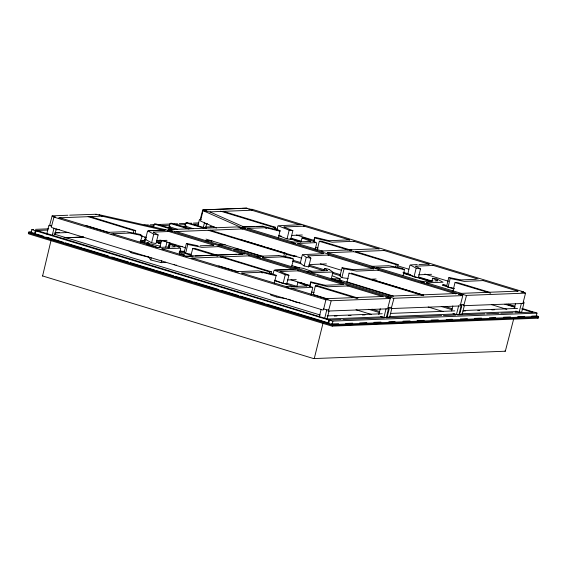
<?xml version="1.0" encoding="UTF-8"?>
<svg xmlns="http://www.w3.org/2000/svg" width="567" height="567" viewBox="0 0 567 567"><rect width="100%" height="100%" fill="white"/><g stroke="black" fill="none" stroke-linecap="round" stroke-linejoin="round"><path stroke-width="0.85" d="M148.462 256.589L150.581 259.849L151.332 260.125L161.503 262.677L165.741 262.266M308.675 266.937L310.865 258.091L307.838 255.93M275.576 274.924L276.115 275.64L274.244 283.266M256.419 226.502L263.116 226.382L280.034 230.549L278.397 237.92M275.952 275.548L275.966 275.13M279.907 230.982L279.921 230.563M150.794 259.842L151.169 257.843M296.435 256.107L293.316 256.171L286.746 254.47L286.222 253.626M148.107 257.049L131.601 252.917L131.076 252.081M167.35 230.641L166.974 230.025M308.717 266.908L304.11 265.951L306.258 257.29L302.48 254.633L323.261 253.711M329.044 269.786L328.683 269.19M140.545 235.029L140.184 234.426L126.554 231.733M185.685 253.123L187.67 244.873C188.216 244.306 186.458 242.896 186.281 243.909L184.339 251.755C184.998 254.243 189.187 253.357 191.015 254.328M402.953 269.077C405.71 268.056 403.449 274.201 402.988 275.534M448.1 287.178L450.078 278.921C450.623 278.354 448.866 276.944 448.688 277.958L446.746 285.803C447.597 288.49 452.19 287.419 454.245 288.546M47.841 230.06L35.487 230.549L34.459 233.306L31.582 232.576M135.166 233.342L135.655 230.493L133.847 230.627L133.21 233.42M273.436 227.771L273.492 227.339L275.371 227.261L275.002 229.266M271.047 273.826L271.345 271.77L269.538 271.898L269.091 273.904M285.555 257.049L286.25 253.414L284.436 253.548L283.798 256.341M327.91 299.681L325.897 299.823L323.516 309.674L322.935 310.036L51.696 227.537L51.363 226.899L54.028 216.97M328.435 309.802L326.769 309.922L324.671 318.583M328.406 311.042L387.608 308.824L390.252 298.469L331.22 300.737L328.555 310.659L327.974 311.021M35.274 233.604L35.99 230.705L37.946 230.833L330.27 319.901L328.747 319.958L328.095 322.616L327.513 322.588M531.782 316.117L536.191 315.947L536.999 313.119L333.141 321.085L332.113 323.842L331.532 323.814M31.596 231.818L28.945 231.924L28.35 232.831L332.801 325.43L538.65 317.307L538.494 316.429L333.396 324.53L332.9 324.657L332.538 326.11L331.766 326.075L28.945 233.965L28.385 233.597L28.393 232.711M388.593 297.781L388.65 297.349L390.663 297.207M391.187 307.328L389.522 307.449L387.218 316.939L386.708 317.258M397.573 267.39L398.069 264.548L396.255 264.676L395.617 267.468M391.159 308.561L460.149 305.96L462.792 295.605L393.973 298.256L391.308 308.186L390.727 308.547M461.141 294.918L461.198 294.486L463.204 294.344M463.735 304.465L462.07 304.585L459.766 314.075L459.249 314.394M463.707 305.698L522.902 303.487L525.545 293.125L466.521 295.393L463.849 305.322L463.274 305.677M153.31 232.187L158.122 234.908L155.975 243.569L151.609 242.761L153.756 234.1L147.774 230.897L154.139 230.542M174.608 245.383L174.267 244.802L170.298 244.179L169.299 247.687M415.717 266.235L420.53 268.956L418.382 277.617L414.023 276.809L416.164 268.148L410.182 264.945L417.248 264.569M437.015 279.432L436.682 278.851L432.706 278.227L431.707 281.735M291.225 258.283C295.357 257.149 291.962 264.505 291.551 266.44M341.915 277.454L344.056 268.786L342.17 267.716L339.895 275.952C341.214 278.595 345.856 277.646 348.202 278.709M237.885 249.048L234.32 249.253M325.132 285.697L325.196 285.265L343.595 284.542M151.637 246.057L152.254 245.568L157.187 247.453M287.051 238.863L289.198 230.195L292.863 230.691L290.722 239.352L286.696 238.835L278.617 235.596M283.096 283.422L285.244 274.761L288.908 275.25L286.767 283.918L282.742 283.401L274.662 280.162M301.538 283.33L301.275 282.777L297.958 282.444L296.761 286.739M286.207 298.646L276.767 297.143L276.363 296.392M46.735 234.051L48.783 225.772L50.506 225.262M49.513 225.786L52.178 215.864L67.898 215.24M50.924 240.847L42.589 276.023M52.143 235.695L53.985 228.246M54.857 234.766L56.289 228.976M140.382 242.265C139.865 240.103 144.174 235.539 140.581 234.618M145.577 239.111L147.519 231.265M157.541 242.626L157.938 242.612L156.676 242.364L158.533 242.591L158.122 242.648M157.272 242.343L158.526 242.633M156.676 242.364L159.221 243.052L157.966 242.761M158.264 242.35L160.426 242.959L159.164 242.711M158.356 242.789L159.83 242.981L158.569 242.733M158.725 242.626L159.136 242.563L157.86 242.364L158.271 242.3M159.915 247.113L161.56 240.493M161.793 260.6L161.219 262.542M165.734 247.106L166.967 242.137M168.038 247.836L169.264 242.867M168.725 247.807L169.951 242.839M179.335 254.122L180.696 248.63M197.947 225.623L199.378 219.826L201.094 219.323M190.526 256.759L192.801 248.403L194.998 248.474L218.295 255.554M200.108 219.84L202.773 209.918L240.323 208.436M203.355 227.268L204.581 222.299M205.651 227.991L206.679 223.859M207.508 241.095L207.912 241.081L207.047 240.819M276.902 230.06L277.873 226.134M272.947 274.626L273.918 270.7M300.708 242.173L302.19 237.807L305.939 238.395L315.635 242.279M300.34 262.861L302.282 255.015M313.856 240.883L314.437 238.523M313.891 241.542L314.756 237.311L314.628 237.743M315.146 249.523L316.705 243.243M309.702 286.229L310.482 283.089M309.936 286.101L310.801 281.87L324.827 285.208L324.118 285.534M311 294.868L312.75 287.809M323.87 270.367L324.522 268.397L327.542 270.558M319.264 316.939L321.106 309.49M331.298 278.751L332.85 272.472M322.921 323.58L314.43 357.883L314.175 358.557L313.402 358.521L42.475 275.916M326.975 319.313L329.023 311.035M378.827 314.593L380.259 308.795M386.077 308.788L383.902 317.4L380.45 316.45M391.776 308.561L389.727 316.84L389.43 317.286L387.091 317.272M407.985 273.159L409.927 265.313M451.573 310.9L452.806 305.932M458.618 305.925L456.442 314.536L452.99 313.586M464.316 305.698L462.268 313.976L461.97 314.423L459.631 314.409M514.326 308.42L515.559 303.458M513.773 318.597L505.325 351.228L314.175 358.557M521.371 303.444L519.195 312.063L515.743 311.113M240.614 227.75L240.458 227.126L202.958 210.626L200.548 221.038L216.438 228.062M265.498 228.246L265.675 227.679L247.276 228.409M261.543 272.812L261.72 272.245L242.038 273.025M95.936 214.631L96.518 214.269L99.714 215.24M242.229 228.395L242.811 228.033L461.198 294.486M251.571 209.67L252.152 209.308L523.384 291.807L523.717 292.444M317.187 286.172L317.768 285.811L357.997 298.051M293.947 256.192L294.167 255.689M310.673 282.302L310.872 281.934M99.055 215.091L99.239 214.673L99.976 215.658M165.883 241.202L165.259 241.585L159.221 240.21M294.287 267.539L294.649 267.007L296.562 268.418M33.736 229.408L31.823 229.649L31.164 232.3M174.112 229.33L155.734 223.859L154.366 224.1L153.565 227.324M189.938 228.707L171.56 223.235C169.604 222.682 169.207 225.531 169.498 226.793M168.016 230.138L168.349 229.628L237.098 226.92L241.769 228.267M187.393 222.604C185.352 221.697 183.871 227.133 186.522 226.12M242.407 228.388L242.74 227.877L244.469 227.814M351.476 250.302L321.05 241.117L319.526 241.181L319.186 241.691L317.265 249.969M317.336 285.796L315.571 285.747L315.231 286.25L313.31 294.528L327.875 299.071M349.137 273.067L346.947 281.919M341.093 319.561L329.625 320.015L328.91 322.921M383.902 317.4L386.233 317.414L386.531 316.96L388.707 307.42M457.413 282.522L455.209 282.451L454.876 282.961L452.955 291.24M456.442 314.536L458.781 314.55L459.079 314.097L461.325 304.996L461.247 304.557L459.83 304.614M519.195 312.063L521.534 312.077L521.831 311.623L524.085 302.516L523.788 301.949M332.538 326.11L538.055 318.207L538.65 317.307M183.899 255.951L183.885 254.434L179.101 252.691M334.693 280.247L339.676 280.268L340.2 278.872L332.673 275.966M148.774 243.342L147.165 243.243M310.291 241.875L310.851 241.422L291.58 242.187M274.315 270.204L285.244 274.761M310.135 241.684L310.794 241.351L301.913 237.878M210.867 240.486L211.98 240.855L211.278 240.699M148.582 243.3L147.618 242.988L148.667 243.349M110.82 233.859L129.971 233.037M351.023 250.763L350.349 250.628M490.731 293.252L455.103 282.579M202.958 210.626L206.707 211.108M170.298 244.179L175.153 246.709M432.706 278.227L437.561 280.764M294.578 267.043L303.65 268.446M342.057 267.73L352.66 269.566M420.289 281.345L422.798 281.338M186.493 243.534L186.883 243.505M448.901 277.582L449.291 277.554M324.473 268.425L324.87 268.397M203.284 209.847L246.95 208.124M69.649 215.169L96.078 214.248M242.074 208.365L246.439 208.195L251.11 209.542M248.892 209.28L251.713 209.287M58.692 217.841L102.358 216.119M209.287 211.895L252.081 210.208M35.501 229.344L48.734 228.82M144.004 225.056L148.412 224.886M150.177 224.815L154.585 224.638M158.115 224.504L170.461 224.015M173.991 223.873L177.521 223.738M179.285 223.667L186.345 223.391M189.874 223.249L191.639 223.178M193.397 223.107L198.691 222.902M55.779 229.748L59.308 229.614M149.284 226.056L153.692 225.886M161.63 225.574L169.568 225.255M177.506 224.943L185.444 224.631M193.39 224.319L198.677 224.107M205.736 223.83L207.501 223.759M55.056 232.654L59.471 232.477M210.314 226.524L212.072 226.453M54.715 233.037L68.855 232.477M205.275 227.091L214.113 226.743M155.897 230.471L163.806 230.159M148.341 230.719L166.067 230.018M242.407 227.006L262.975 226.19M301.368 224.681L278.106 225.758L289.198 230.195M167.867 230.833L170.27 230.897L231.464 249.452M171.929 230.677L170.086 230.868L170.44 230.889M240.415 227.969L242.378 228.012M153.31 232.116L169.186 231.492M283.975 226.963L304.507 226.148M174.863 231.612L242.733 228.933M64.036 237.793L83.484 237.027M65.744 237.771L83.448 237.077M156.414 240.755L166.996 240.337M292.055 235.404L302.317 234.993M146.761 243.016L148.015 243.371M147.136 243.002L148.306 243.363L147.647 243.385M205.778 240.706L211.052 240.536M157.959 242.804L158.37 242.74M211.066 240.72L210.477 240.741M211.619 240.862L210.959 240.89M176.989 246.56L182.248 246.354M219.053 244.901L225.184 244.66M157.137 247.488L170.001 246.985M171.723 246.914L175.153 246.78M200.25 245.787L213.483 245.27M329.151 240.699L349.683 239.891M161.638 248.863L180.639 248.183L174.657 244.979M297.788 243.484L316.443 242.605M179.874 251.401L184.261 251.224M185.863 256.298L244.831 253.973M185.359 256.369L193.276 256.057M195.034 255.986L236.396 254.356M238.161 254.285L242.563 254.108M321.532 250.997L347.932 249.955M349.697 249.884L378.735 248.736M191.15 258.134L249.232 255.837M327.329 252.754L353.73 251.713M355.488 251.642L384.532 250.501M256.22 256.362L278.702 255.568M262.457 257.659L282.323 256.879M307.881 255.866L328.612 255.051M309.15 264.576L326.422 263.896M274.726 270.14L295.301 269.325M275.165 270.168L287.965 269.665M289.673 269.594L293.082 269.46M418.956 264.498L429.233 264.087M280.02 271.522L298.419 270.799M392.385 267.085L375.347 267.822L372.803 266.965M415.717 266.164L433.734 265.455M306.768 271.437L327.499 270.615M353.064 269.608L373.795 268.793M378.302 270.161L356.636 271.104L344.056 268.786M287.469 279.992L296.229 279.644M418.68 274.811L431.544 274.3M371.817 279.177L376.112 279.007M286.363 286.796L306.896 285.988M420.806 281.494L433.153 281.005M434.917 280.934L437.561 280.828M460.9 279.907L476.337 279.297M426.186 282.827L443.047 282.231L437.072 279.035M325.586 298.717L382.789 296.463M387.97 296.208L456.719 293.493M460.007 293.415L518.089 291.119M385.737 297.399L388.331 297.299L388.423 297.788M458.285 294.535L460.879 294.436L460.964 294.925M521.038 292.062L523.695 292.012M327.138 315.918L382.25 313.742M390.805 313.402L454.777 310.879M463.331 310.539L517.558 308.398M334.317 316.088L336.954 315.989M348.358 315.536L350.994 315.429M362.405 314.983L365.035 314.876M462.892 311.014L465.521 310.914M477.811 310.425L479.569 310.355M491.858 309.873L494.488 309.766M328.109 319.008L382.321 316.854M389.125 316.606L454.876 313.99M461.651 313.735L516.771 311.559M342.858 319.497L384.32 317.86M386.084 317.789L441.658 315.592M443.422 315.528L455.769 315.039M457.534 314.969L484.877 313.891M486.642 313.82L498.995 313.331M500.76 313.26L513.107 312.771M514.871 312.708L533.71 312.119M338.598 323.743L332.113 323.842M345.657 323.466L352.709 323.19M359.769 322.906L366.828 322.63M373.887 322.354L380.939 322.07M388.877 321.758L395.057 321.517M402.995 321.198L410.047 320.922M417.106 320.646L424.166 320.369M431.218 320.086L438.277 319.809M446.215 319.497L452.395 319.249M460.333 318.938L467.385 318.661M474.444 318.385L481.503 318.101M489.441 317.789L495.615 317.548M503.553 317.229L510.612 316.953M517.671 316.677L524.723 316.393M242.747 227.041L254.711 226.573M107.461 232.378L125.491 231.676M354.177 241.258L332.149 242.194L314.862 238.005M218.862 246.602L201.859 247.347L187.833 244.462M350.243 250.175L351.987 250.111M372.009 266.348L388.764 265.696M235.829 271.721L258.446 270.835L274.754 274.726M483.41 280.566L464.267 281.395L450.241 278.51M348.117 285.91L328.194 286.76L310.907 282.564M240.741 227.332L244.59 227.856M99.26 214.723L166.117 229.833M167.371 230.223L168.279 231.201M153.756 234.1L158.122 234.908M416.164 268.148L420.53 268.956M147.696 243.03L148.242 243.286M179.916 254.597L184.204 254.703M331.745 278.751L340.2 278.872M338.449 281.034L341.1 281.041L341.284 281.714M131.048 252.634L128.993 250.997M306.258 257.29L310.858 258.24M297.958 282.444L306.839 285.917M304.11 265.951L300.467 263.372M329.08 269.382L332.857 272.04L309.738 272.713M187.755 222.781L206.594 228.338M151.609 242.761L145.797 239.635M414.023 276.809L408.212 273.684M202.66 210.038L208.621 211.767M186.019 222.845L203.914 228.154M242.626 228.005L242.988 228.026M170.192 223.469L188.91 229.033M52.072 215.984L55.623 216.984M53.922 217.097L325.897 299.823M154.366 224.1L173.906 229.911M168.236 229.755L172.595 230.996M319.412 241.301L349.527 250.38M48.982 225.432L51.597 226.148M31.823 229.649L35.119 230.649M35.841 230.868L328.747 319.958M28.747 232.144L332.9 324.657M192.688 248.523L217.558 256.093M349.024 273.195L423.471 295.754M301.63 282.933L312.715 287.37L289.73 288.277L287.185 287.412M315.458 285.867L357.267 298.582M522.661 303.338L523.015 303.359M537.615 317.945L538.253 317.988M329.477 320.185L332.772 321.184M504.885 350.966L505.523 351.001M339.505 280.084L339.888 280.112M276.242 296.917L270.856 295.102L270.502 294.252M304.181 268.68L311.836 271.451M237.828 249.111L260.763 256.078M175.947 265.065L176.5 265.158M146.988 244.568L151.205 245.291M299.504 302.828L295.974 302.126L288.305 299.199M279.084 255.54L290.892 257.702M282.72 256.922L293.281 258.935M389.458 265.788L402.598 268.474M450.155 277.731L460.496 279.857M392.782 267.142L404.335 269.594M187.748 243.682L198.089 245.809M130.375 233.094L141.92 235.546M325.635 268.56L327.917 269.027M147.987 243.045L148.781 243.321M101.401 216.048L164.387 230.386M141.098 236.085L146.279 237.268M140.028 241.592L160.61 246.276M315.259 237.36L328.775 240.642M315.571 247.467L318.03 248.062M311.616 292.033L314.075 292.629M307.824 285.144L309.433 285.562M299.886 302.813L298.738 302.466M522.037 291.948L525.545 293.125M251.67 210.201L298.986 224.589M303.21 225.879L349.683 240.011M353.907 241.294L379.259 249.005M383.483 250.295L429.113 264.172M432.493 265.2L478.123 279.077M483.19 280.622L517.834 291.154M223.285 211.307L275.371 227.261M356.104 251.705L398.133 264.605M458.256 282.777L489.484 292.274M220.499 211.13L273.492 227.339M353.312 251.528L396.255 264.676M274.442 228.324L277.823 229.352M296.406 235.007L314.153 240.408M397.807 265.852L408.793 269.19M424.846 274.074L448.504 281.267M291.424 238.275L301.573 241.365M403.109 272.245L407.34 273.535M419.183 277.135L431.877 280.998M442.877 284.343L446.257 285.371M508.025 304.16L514.793 306.215M522.413 308.533L532.98 311.9L531.456 311.956L521.626 308.859M534.284 312.148L536.999 313.119M290.637 238.601L300.793 241.684M403.172 272.826L410.784 275.144M418.403 277.461L431.097 281.317M442.94 284.925L447.172 286.207M506.395 304.224L514.857 306.797M279.049 235.546L281.586 236.319M290.042 238.891L299.348 241.719M403.378 273.358L430.445 281.593M442.288 285.194L454.124 288.794M504.878 304.231L515.027 307.321M536.368 315.656L538.615 316.535M247.701 228.423L293.465 242.343M297.703 243.633L323.133 251.365M327.365 252.655L373.986 266.837M376.523 267.61L422.295 281.53M426.533 282.82L461.283 293.387M242.86 227.438L245.731 228.31M292.544 242.548L295.804 243.626M421.77 281.856L424.64 282.727M462.651 294.294L466.237 295.471M460.078 294.67L462.792 295.605M491.518 304.628L506.806 309.341M241.492 228.671L323.7 253.676M327.939 254.966L373.71 268.886M377.948 270.175L455.918 293.89M210.13 230.195L286.314 253.477M351.334 273.138L423.74 295.166M239.756 239.345L264.335 246.815M266.036 247.332L301.63 258.162M320.277 263.832L341.462 270.275M371.973 279.559L422.833 295.024M208.181 230.266L284.436 253.548M193.134 228.657L185.218 226.077M293.125 260.288L300.73 262.599M309.185 265.172L324.402 269.8M332.85 272.373L340.462 274.683M445.272 306.563L452.034 308.625M292.501 261.203L300.949 263.768M308.554 266.086L323.771 270.714M332.219 273.28L340.675 275.853M441.254 306.442L452.239 309.788M177.308 229.281L169.391 226.701M205.991 239.118L263.315 256.553M393.498 296.151L346.876 281.856M209.996 240.521L211.328 240.876M292.019 265.639L299.659 267.907M340.25 280.254L391.861 296.009M428.191 307.002L443.408 311.63M176.847 231.804L258.212 256.553M262.45 257.836L308.221 271.763M311.609 272.791L388.735 296.25M257.184 256.723L260.444 257.801M307.583 272.054L309.022 272.493M390.103 297.158L393.696 298.334M232.987 249.976L315.372 274.974M316.896 275.498L388.65 297.349M167.669 230.656L169.101 231.088M387.537 297.533L390.252 298.469M168.945 231.534L213.865 245.192M218.104 246.482L242.683 253.959M248.615 255.767L293.536 269.424M297.774 270.714L343.538 284.634M346.933 285.669L383.377 296.754M90.118 216.573L135.726 230.556M222.108 256.716L271.416 271.827M88.161 216.651L133.847 230.627M220.152 256.794L269.538 271.898M185.863 247.878L164.359 241.223M270.615 273.655L273.159 274.428M290.956 279.843L309.603 285.513M180.065 250.827L185.133 252.365M286.555 283.216L297.54 286.562M371.917 309.178L379.529 311.496M179.335 251.705L191.171 255.306M274.853 280.764L294.294 286.675M368.678 309.298L379.67 312.644M85.971 225.496L109.459 232.64M218.805 265.895L238.239 271.806M59.826 217.771L108.836 232.676M113.06 233.965L157.846 247.588M162.07 248.87L187.415 256.582M192.489 258.12L238.119 272.004M241.492 273.032L287.965 287.164M291.346 288.192L326.84 298.986M327.35 299.631L330.944 300.808M356.019 309.766L371.25 314.401M323.36 308.809L326.769 309.922M53.759 233.973L320.185 315.011M36.444 234.058L43.22 236.12M46.6 237.148L63.525 242.293M65.212 242.811L82.137 247.956M83.831 248.474L108.368 255.937M111.749 256.964L128.674 262.11M130.367 262.627L154.904 270.09M156.598 270.601L173.516 275.753M175.21 276.264L192.135 281.416M193.822 281.927L218.366 289.39M221.747 290.417L238.672 295.57M240.358 296.08L264.902 303.543M266.589 304.061L283.514 309.206M285.208 309.724L326.663 322.332M174.161 264.569L174.686 264.746M331.837 278.829L342.915 282.706M284.032 227.034L292.863 230.691M280.077 271.593L288.908 275.25M209.91 211.916L244.072 227.013M279.956 231.201L266.043 227.743L266.504 228.409M276.001 275.76L262.089 272.302L262.549 272.975M174.197 231.485L174.579 231.683M35.182 233.526L35.601 233.802M144.387 239.749A12.949 1.602 13.9 0 1 142.126 240.422M168.186 227.636A12.949 1.602 13.9 0 1 170.454 226.963M184.013 227.013A12.949 1.602 13.9 0 1 186.281 226.339M145.017 241.216A13.927 1.722 13.9 0 1 140.814 241.769M144.62 239.628A13.927 1.722 13.9 0 1 141.084 240.677M160.844 240.592A13.927 1.722 13.9 0 1 156.648 241.145M146.265 239.083A13.927 1.722 13.9 0 1 144.946 238.735M160.9 240.139A13.927 1.722 13.9 0 1 160.022 240.252M145.875 237.821A13.927 1.722 13.9 0 1 144.571 237.467"/></g></svg>
